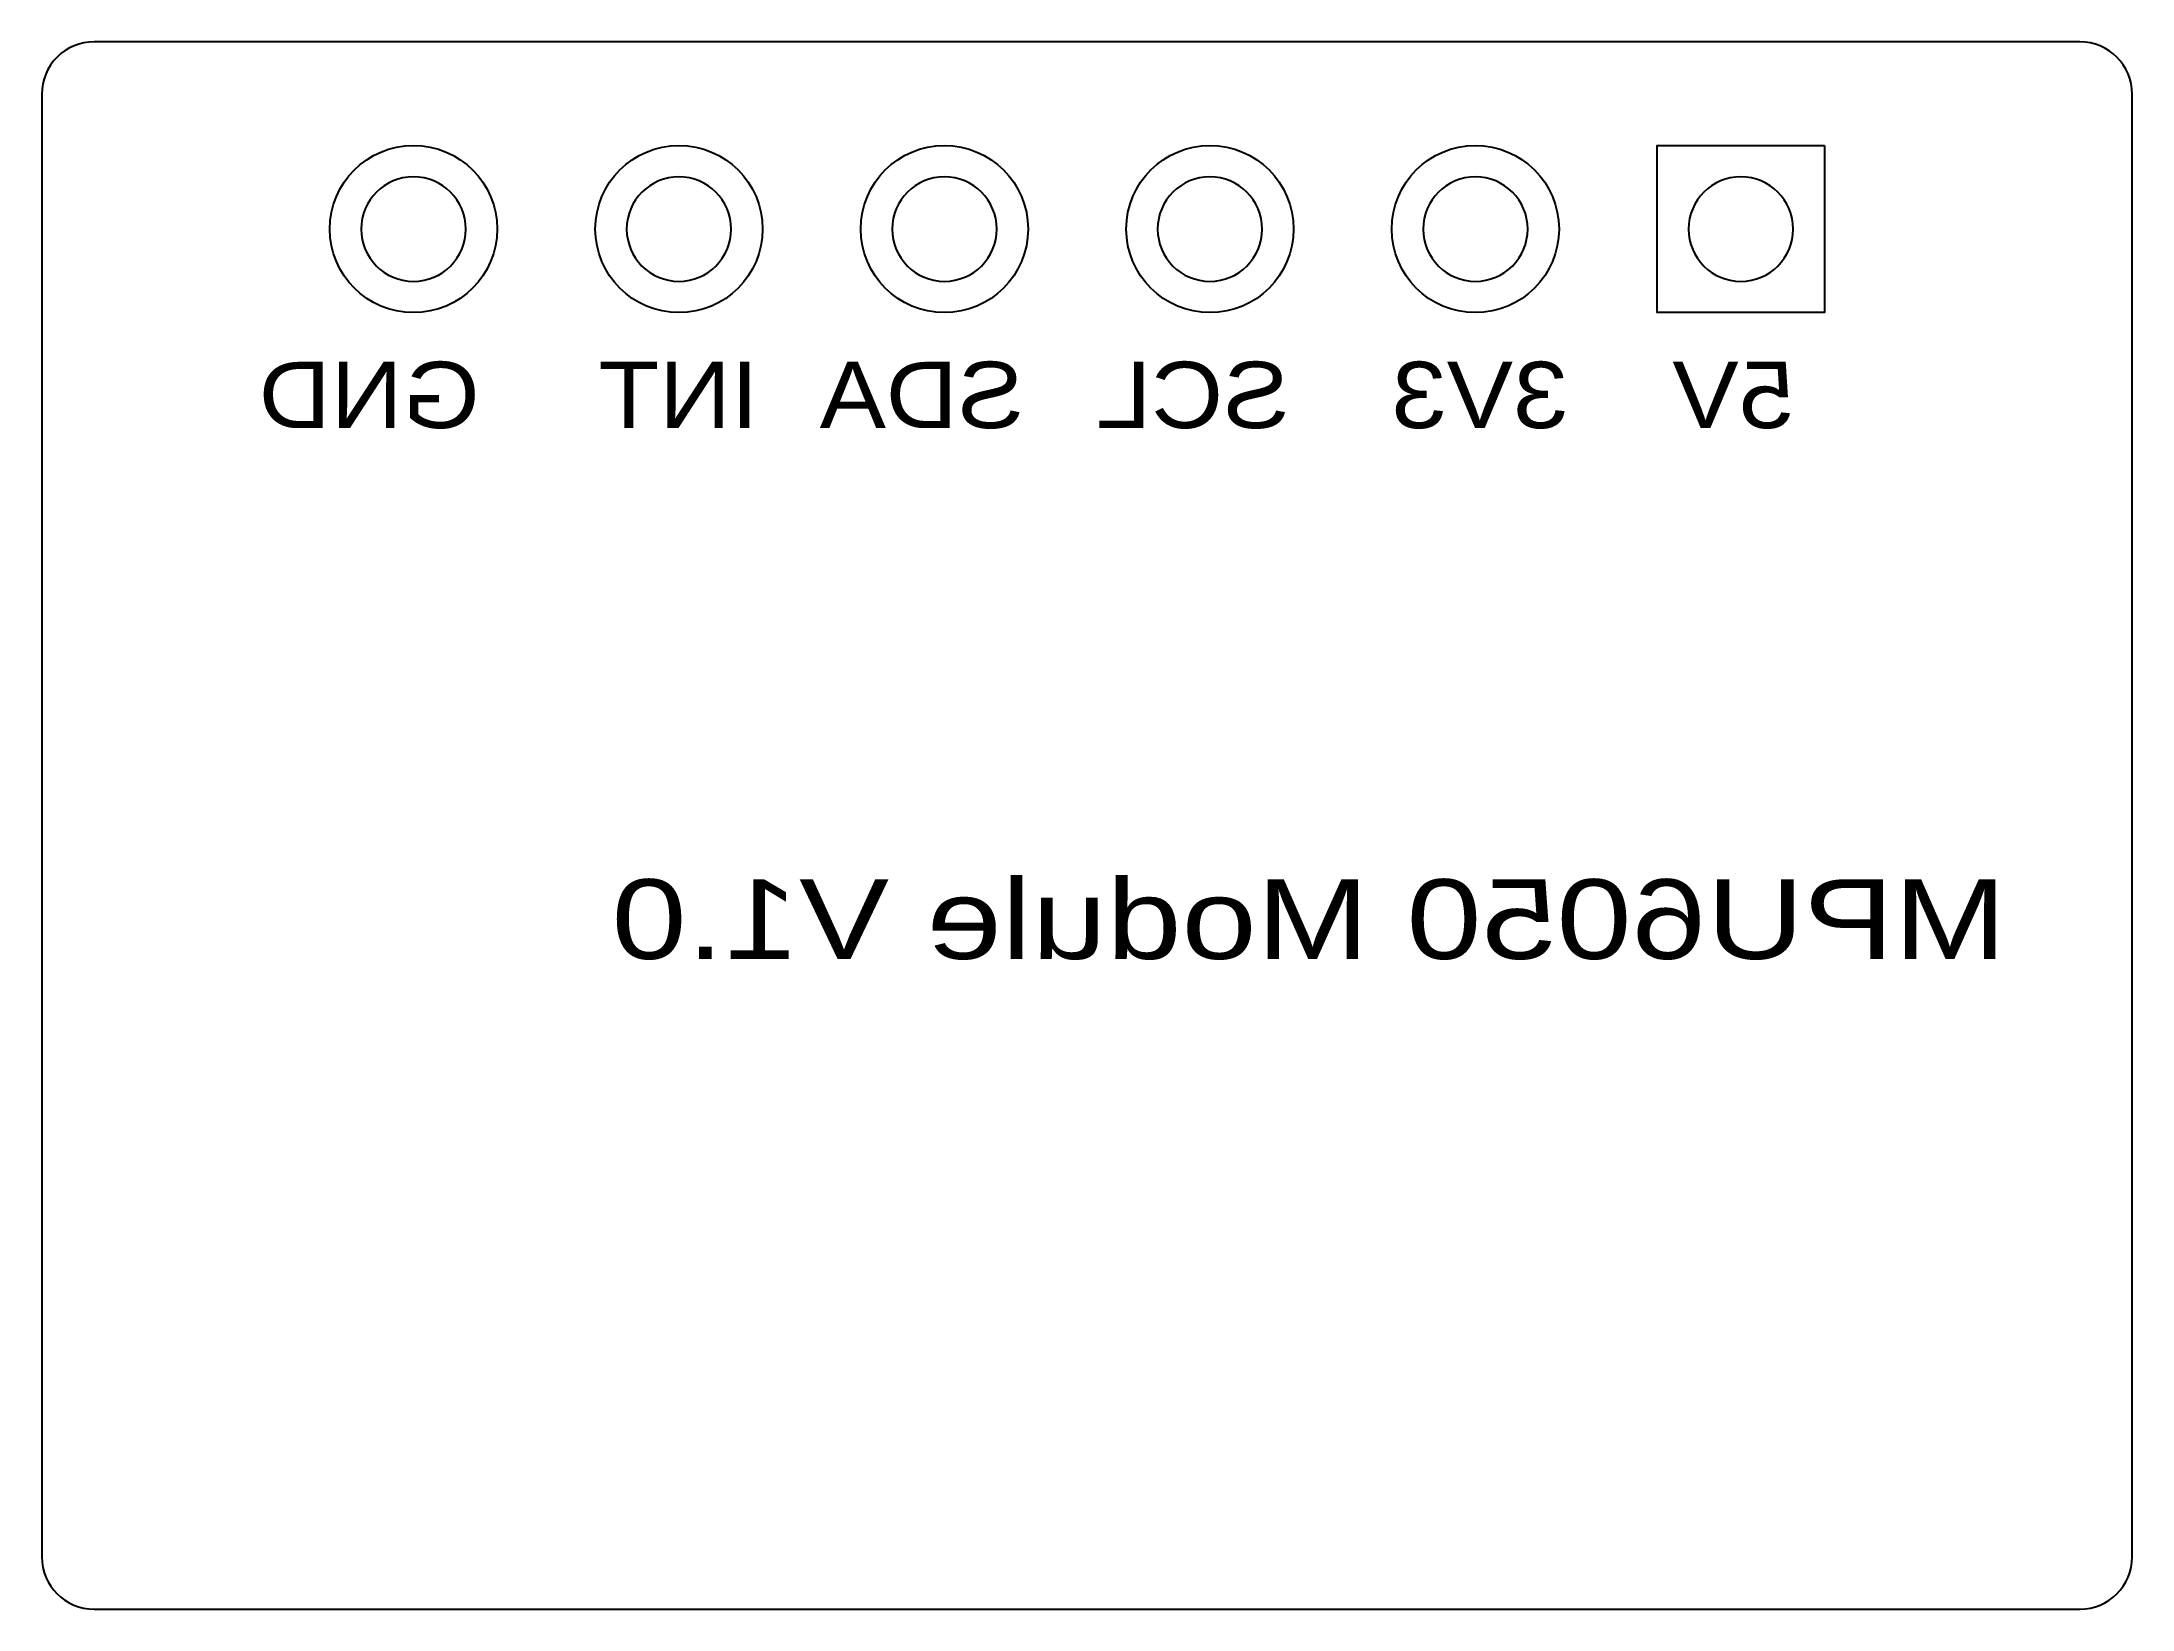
# Model space of a CAD drawing. Extents: x 0 to 20, y 0 to 15.
import ezdxf

# ---------------------------------------------------------------- set-up
doc = ezdxf.new("R2010")
doc.units = 0
for name, color, linetype in [('BG_OUTLINE', 6, 'CONTINUOUS'), ('BO_SILKSCREEN_BOTTOM', 4, 'CONTINUOUS'), ('PIN_BOTTOM', 141, 'CONTINUOUS'), ('RE_DISPLAY_TOP', 142, 'CONTINUOUS')]:
    doc.layers.add(name, color=color, linetype=linetype)

msp = doc.modelspace()

# ---------------------------------------------------------------- linework, layer by layer
at = {"layer": 'BG_OUTLINE'}
msp.add_lwpolyline([(0.499999, 0), (19.500012, 0, 0.414208), (20.000011, 0.499999), (20.000011, 14.499996, 0.41421), (19.500012, 14.999995), (0.499999, 14.999995, 0.414214), (0, 14.499996), (0, 0.499999, 0.414212), (0.499999, 0)], format="xyb", dxfattribs=at)
at = {"layer": 'PIN_BOTTOM'}
msp.add_lwpolyline([(17.0561, 14.0081), (17.0561, 12.4079), (15.4559, 12.4079), (15.4559, 14.0081)], close=True, dxfattribs=at)
for centre in [(3.556, 13.208), (6.096, 13.208), (8.636, 13.208), (11.176, 13.208), (13.716, 13.208)]:
    msp.add_circle(centre, 0.8001, dxfattribs=at)
at = {"layer": 'RE_DISPLAY_TOP'}
for points in [[(4.056405, 13.208, 1), (3.055595, 13.208, 1)], [(6.596405, 13.208, 1), (5.595595, 13.208, 1)], [(9.136405, 13.208, 1), (8.135595, 13.208, 1)], [(11.676405, 13.208, 1), (10.675595, 13.208, 1)], [(14.216405, 13.208, 1), (13.215595, 13.208, 1)], [(16.756405, 13.208, 1), (15.755595, 13.208, 1)]]:
    msp.add_lwpolyline(points, format="xyb", close=True, dxfattribs=at)

# ---------------------------------------------------------------- texts
at = {"layer": 'BO_SILKSCREEN_BOTTOM', "text_generation_flag": 2}
for s, height, width, p in [('GND', 0.635, 1.12, (4.191, 11.303)), ('INT', 0.635, 1.12, (6.858, 11.303)), ('SDA', 0.635, 1.12, (9.398, 11.303)), ('SCL', 0.635, 1.12, (11.938, 11.303)), ('3V3', 0.635, 1.12, (14.605, 11.303)), ('5V', 0.635, 1.12, (16.764, 11.303)), ('MPU6050 Module V1.0', 0.762, 1.266667, (18.796, 6.223))]:
    msp.add_text(s, height=height, dxfattribs=dict(at, width=width)).set_placement(p)

doc.saveas('drawing.dxf')
